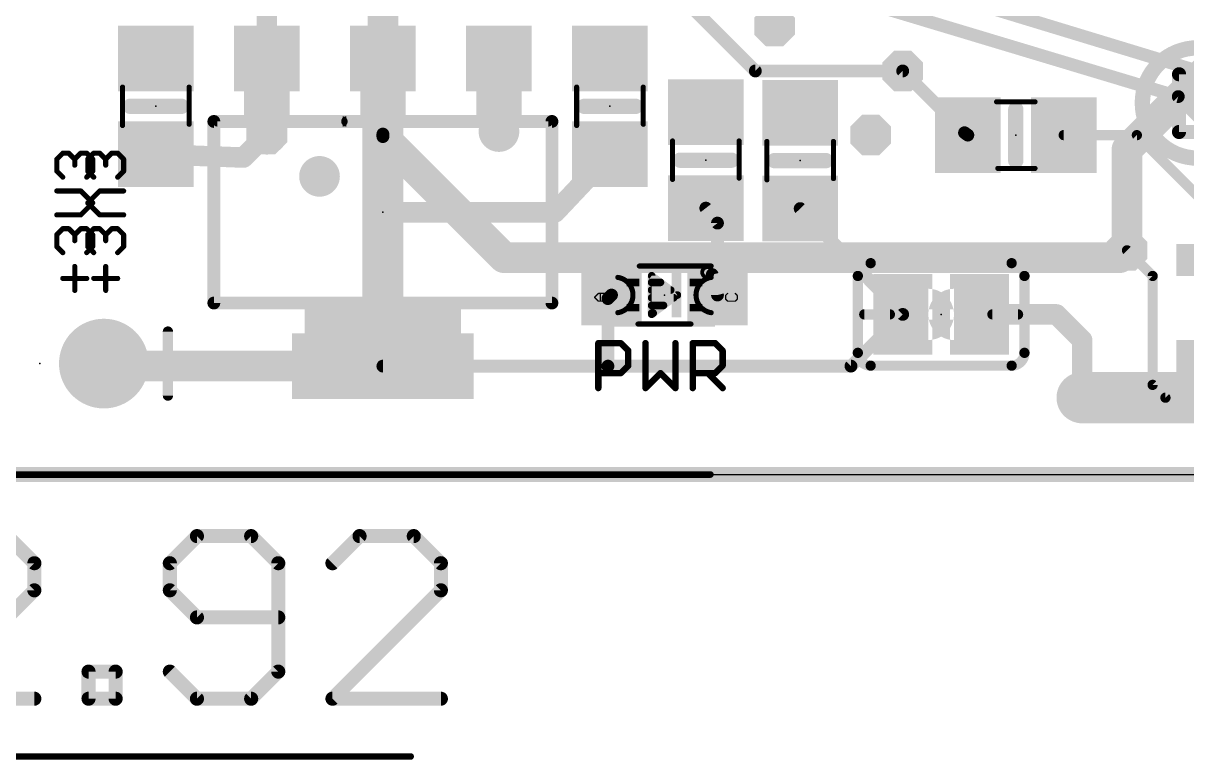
# Model space of a CAD drawing. Extents: x -30 to 79, y -8 to 63.
# Drawn here: x 11.27 to 34.33, y -5.65 to 8.95 of the extents above; entities that cross this region are included whole.
import ezdxf

# ---------------------------------------------------------------- set-up
doc = ezdxf.new("R2010")
doc.units = 0
for name, color, linetype in [('1', 12, 'CONTINUOUS'), ('16', 132, 'CONTINUOUS'), ('17', 110, 'CONTINUOUS'), ('18', 3, 'CONTINUOUS'), ('20', 53, 'CONTINUOUS'), ('21', 40, 'CONTINUOUS'), ('22', 6, 'CONTINUOUS'), ('23', 40, 'CONTINUOUS'), ('47', 253, 'CONTINUOUS'), ('51', 253, 'CONTINUOUS')]:
    doc.layers.add(name, color=color, linetype=linetype)

# ---------------------------------------------------------------- blocks, each defined once
blk = doc.blocks.new('RECT')
blk.add_solid([(-0.5, -0.5), (0.5, -0.5), (-0.5, 0.5), (0.5, 0.5)])
blk = doc.blocks.new('ROUNDP')
at = {"const_width": 0.5}
blk.add_lwpolyline([(0, -0.25, 1), (0, 0.25, 1), (0, -0.25)], format="xyb", dxfattribs=at)
blk = doc.blocks.new('OCTAGONV')
at = {"const_width": 0.5}
blk.add_lwpolyline([(-0.25, -0.1036), (-0.25, 0.1036), (-0.1036, 0.25), (0.1036, 0.25), (0.25, 0.1036), (0.25, -0.1036), (0.1036, -0.25), (-0.1036, -0.25), (-0.25, -0.1036), (-0.25, 0.1036)], dxfattribs=at)
blk = doc.blocks.new('ROUNDV')
at = {"const_width": 0.5}
blk.add_lwpolyline([(0, -0.25, 1), (0, 0.25, 1), (0, -0.25)], format="xyb", dxfattribs=at)

msp = doc.modelspace()

# ---------------------------------------------------------------- linework, layer by layer
at = {"layer": '1'}
for points, const_width in [([(34.544, 8.001), (23.7, 11.3)], 0.254), ([(34.163, 7.493), (23.5, 10.7)], 0.254), ([(16.1, 6.75), (16.1, 8.25)], 0.8128), ([(18.4, 6.75), (18.4, 8.25)], 0.8128), ([(29.927, 6.776), (28.702, 8.001)], 0.254), ([(36.184, 5.472), (34.163, 7.493)], 0.254), ([(18.4, 5.2), (18.4, 6.75)], 0.8128), ([(16.1, 6.75), (15.634, 6.284)], 0.4064), ([(29.993, 6.729), (29.927, 6.776)], 0.254), ([(31.893, 6.729), (33.3426, 6.729)], 0.2032), ([(33.3426, 6.729), (34.632, 5.4396)], 0.2032), ([(15.634, 6.284), (13.9, 6.35)], 0.4064), ([(22.9, 6.35), (21.816, 5.2)], 0.4064), ([(18.4, 2.15), (18.4, 5.2)], 0.8128), ([(21.816, 5.2), (18.4, 5.2)], 0.4064), ([(24.8, 5.282), (25.031, 4.985)], 0.254), ([(26.67, 5.273), (28.702, 3.175)], 0.254), ([(25.031, 4.985), (25.031, 3.559)], 0.254), ([(33.147, 4.445), (33.655, 3.937)], 0.2032), ([(25.031, 3.559), (24.927, 3.963)], 0.254), ([(33.655, 3.937), (33.655, 1.778)], 0.2032), ([(22.931, 3.559), (22.86, 3.488)], 0.254), ([(22.86, 3.488), (22.86, 2.15)], 0.254), ([(27.677, 2.15), (28.702, 3.175)], 0.254), ([(31.75, 3.175), (30.226, 3.175)], 0.4064), ([(31.75, 3.175), (32.258, 2.667)], 0.4064), ([(32.258, 2.667), (32.258, 1.524)], 0.4064), ([(12.87, 2.2), (12.87, 2.15)], 0.6096), ([(12.87, 2.15), (18.4, 2.15)], 0.6096), ([(18.4, 2.15), (22.86, 2.15)], 0.254), ([(22.86, 2.15), (27.677, 2.15)], 0.254), ([(33.655, 1.778), (33.909, 1.524)], 0.2032), ([(33.909, 1.524), (38.3725, 1.524)], 0.2032), ([(66.016, 0), (0, 0)], 0.3)]:
    msp.add_lwpolyline(points, dxfattribs=dict(at, const_width=const_width))
for points, const_width in [([(16.3032, 8.25, 1), (15.8968, 8.25)], 0.4064), ([(18.6032, 8.25, 1), (18.1968, 8.25)], 0.4064), ([(28.7469, 8.0459, 1), (28.6571, 7.9561)], 0.127), ([(34.2079, 7.5379, 1), (34.1181, 7.4481)], 0.127), ([(34.1447, 7.4322, 1), (34.1813, 7.5538)], 0.127), ([(18.6032, 6.75, 1), (18.1968, 6.75)], 0.4064), ([(15.8968, 6.75, 1), (16.3032, 6.75)], 0.4064), ([(16.1718, 6.6782, 1), (16.0282, 6.8218)], 0.2032), ([(18.1968, 6.75, 1), (18.6032, 6.75)], 0.4064), ([(29.9638, 6.8277, 1), (29.8902, 6.7243)], 0.127), ([(29.8821, 6.7311, 1), (29.9719, 6.8209)], 0.127), ([(29.9562, 6.6773, 1), (30.0298, 6.7807)], 0.127), ([(31.893, 6.7798, 1), (31.893, 6.6782)], 0.1016), ([(33.3785, 6.7649, 1), (33.3067, 6.6931)], 0.1016), ([(33.3426, 6.6782, 1), (33.3426, 6.7798)], 0.1016), ([(13.9039, 6.4515, 1), (13.8961, 6.2485)], 0.2032), ([(15.5622, 6.3558, 1), (15.7058, 6.2122)], 0.2032), ([(15.6301, 6.1825, 1), (15.6379, 6.3855)], 0.2032), ([(22.9739, 6.2803, 1), (22.8261, 6.4197)], 0.2032), ([(18.6032, 5.2, 1), (18.1968, 5.2)], 0.4064), ([(18.1968, 5.2, 1), (18.6032, 5.2)], 0.4064), ([(18.4, 5.3016, 1), (18.4, 5.0984)], 0.2032), ([(21.7421, 5.2697, 1), (21.8899, 5.1303)], 0.2032), ([(21.816, 5.0984, 1), (21.816, 5.3016)], 0.2032), ([(24.8501, 5.321, 1), (24.7499, 5.243)], 0.127), ([(26.7156, 5.3172, 1), (26.6244, 5.2288)], 0.127), ([(25.0945, 4.985, 1), (24.9675, 4.985)], 0.127), ([(24.9809, 4.946, 1), (25.0811, 5.024)], 0.127), ([(33.1829, 4.4809, 1), (33.1111, 4.4091)], 0.1016), ([(24.9885, 3.9788, 1), (24.8655, 3.9472)], 0.127), ([(33.7058, 3.937, 1), (33.6042, 3.937)], 0.1016), ([(33.6191, 3.9011, 1), (33.6909, 3.9729)], 0.1016), ([(22.9235, 3.488, 1), (22.7965, 3.488)], 0.127), ([(22.8151, 3.5329, 1), (22.9049, 3.4431)], 0.127), ([(22.9759, 3.5141, 1), (22.8861, 3.6039)], 0.127), ([(24.9675, 3.559, 1), (25.0945, 3.559)], 0.127), ([(24.9695, 3.5432, 1), (25.0925, 3.5748)], 0.127), ([(28.6564, 3.1308, 1), (28.7476, 3.2192)], 0.127), ([(28.7469, 3.1301, 1), (28.6571, 3.2199)], 0.127), ([(30.226, 3.2766, 1), (30.226, 3.0734)], 0.2032), ([(31.8218, 3.2468, 1), (31.6782, 3.1032)], 0.2032), ([(31.75, 3.0734, 1), (31.75, 3.2766)], 0.2032), ([(32.3596, 2.667, 1), (32.1564, 2.667)], 0.2032), ([(32.1862, 2.5952, 1), (32.3298, 2.7388)], 0.2032), ([(13.0224, 2.2, 1), (12.7176, 2.2)], 0.3048), ([(12.87, 2.3024, 1), (12.87, 1.9976)], 0.3048), ([(18.1968, 2.15, 1), (18.6032, 2.15)], 0.4064), ([(18.4, 1.9976, 1), (18.4, 2.3024)], 0.3048), ([(12.7176, 2.15, 1), (13.0224, 2.15)], 0.3048), ([(18.4, 2.2135, 1), (18.4, 2.0865)], 0.127), ([(22.86, 2.2135, 1), (22.86, 2.0865)], 0.127), ([(22.7965, 2.15, 1), (22.9235, 2.15)], 0.127), ([(22.86, 2.0865, 1), (22.86, 2.2135)], 0.127), ([(27.6321, 2.1949, 1), (27.7219, 2.1051)], 0.127), ([(27.677, 2.0865, 1), (27.677, 2.2135)], 0.127), ([(33.6909, 1.8139, 1), (33.6191, 1.7421)], 0.1016), ([(32.1564, 1.524, 1), (32.3596, 1.524)], 0.2032), ([(33.6042, 1.778, 1), (33.7058, 1.778)], 0.1016), ([(33.909, 1.5748, 1), (33.909, 1.4732)], 0.1016), ([(33.8731, 1.4881, 1), (33.9449, 1.5599)], 0.1016)]:
    msp.add_lwpolyline(points, format="xyb", dxfattribs=dict(at, const_width=const_width))
at = {"layer": '16'}
for points, const_width in [([(16.1, 16.25), (16.1, 6.75)], 0.4064), ([(18.4, 13.1), (18.4, 6.75)], 0.6096), ([(23.8, 9.982), (25.781, 8.001)], 0.254), ([(33.147, 6.447), (36.2, 9.5)], 0.6096), ([(25.781, 8.001), (28.702, 8.001)], 0.254), ([(20.8, 4.3), (18.4, 6.7)], 0.6096), ([(18.4, 6.7), (18.4, 6.75)], 0.254), ([(33.147, 6.447), (33.147, 4.445)], 0.6096), ([(33.002, 4.3), (33.147, 4.445)], 0.6096), ([(33.002, 4.3), (20.8, 4.3)], 0.6096), ([(32.258, 1.524), (45.974, 1.524)], 1.016), ([(65.889, 0), (0, 0)], 0.25)]:
    msp.add_lwpolyline(points, dxfattribs=dict(at, const_width=const_width))
for points, const_width in [([(25.781, 8.0645, 1), (25.781, 7.9375)], 0.127), ([(25.7361, 7.9561, 1), (25.8259, 8.0459)], 0.127), ([(28.702, 7.9375, 1), (28.702, 8.0645)], 0.127), ([(18.5078, 6.8078, 1), (18.2922, 6.5922)], 0.3048), ([(15.9984, 6.75, 1), (16.2016, 6.75)], 0.2032), ([(18.2476, 6.75, 1), (18.5524, 6.75)], 0.3048), ([(18.4635, 6.75, 1), (18.3365, 6.75)], 0.127), ([(18.3365, 6.7, 1), (18.4635, 6.7)], 0.127), ([(33.0392, 6.5548, 1), (33.2548, 6.3392)], 0.3048), ([(33.2994, 6.447, 1), (32.9946, 6.447)], 0.3048), ([(33.2548, 4.3372, 1), (33.0392, 4.5528)], 0.3048), ([(20.8, 4.4524, 1), (20.8, 4.1476)], 0.3048), ([(20.6922, 4.1922, 1), (20.9078, 4.4078)], 0.3048), ([(32.8942, 4.4078, 1), (33.1098, 4.1922)], 0.3048), ([(32.9946, 4.445, 1), (33.2994, 4.445)], 0.3048), ([(33.002, 4.1476, 1), (33.002, 4.4524)], 0.3048), ([(32.258, 1.778, 1), (32.258, 1.27)], 0.508)]:
    msp.add_lwpolyline(points, format="xyb", dxfattribs=dict(at, const_width=const_width))
at = {"layer": '20'}
msp.add_line((5.08, 0), (60.96, 0), dxfattribs=at)
at = {"layer": '21'}
for points, const_width in [([(34.544, 6.2736, 1), (34.544, 8.4584, 1), (34.544, 6.2736)], 0.3048), ([(34.1782, 8.005, 1), (34.1782, 7.8653)], 0.1397), ([(34.2481, 7.9352, 1), (34.1084, 7.9352)], 0.1397), ([(13.392, 7.3762, 1), (13.392, 7.2238)], 0.1524), ([(14.408, 7.2238, 1), (14.408, 7.3762)], 0.1524), ([(22.392, 7.3762, 1), (22.392, 7.2238)], 0.1524), ([(23.408, 7.2238, 1), (23.408, 7.3762)], 0.1524), ([(31.0192, 7.237, 1), (30.8668, 7.237)], 0.1524), ([(15.1008, 7, 1), (14.9992, 7)], 0.1016), ([(15.122, 7.0508, 1), (15.122, 6.9492)], 0.1016), ([(17.6, 6.9492, 1), (17.6, 7.0508)], 0.1016), ([(17.676, 7.0508, 1), (17.676, 6.9492)], 0.1016), ([(21.678, 6.9492, 1), (21.678, 7.0508)], 0.1016), ([(21.8008, 7, 1), (21.6992, 7)], 0.1016), ([(34.1782, 6.861, 1), (34.1782, 6.7214)], 0.1397), ([(34.1084, 6.7912, 1), (34.2481, 6.7912)], 0.1397), ([(11.9628, 6.2519, 1), (11.912, 6.2519)], 0.0508), ([(11.9194, 6.2699, 1), (11.9554, 6.234)], 0.0508), ([(12.056, 6.396, 1), (12.056, 6.3452)], 0.0508), ([(12.074, 6.3526, 1), (12.0381, 6.3885)], 0.0508), ([(12.1926, 6.3885, 1), (12.1567, 6.3526)], 0.0508), ([(12.1747, 6.3452, 1), (12.1747, 6.396)], 0.0508), ([(12.3187, 6.2519, 1), (12.2679, 6.2519)], 0.0508), ([(12.2753, 6.2699, 1), (12.3113, 6.234)], 0.0508), ([(12.2753, 6.234, 1), (12.3113, 6.2699)], 0.0508), ([(12.4119, 6.396, 1), (12.4119, 6.3452)], 0.0508), ([(12.4299, 6.3526, 1), (12.394, 6.3885)], 0.0508), ([(12.5485, 6.3885, 1), (12.5126, 6.3526)], 0.0508), ([(12.5306, 6.3452, 1), (12.5306, 6.396)], 0.0508), ([(12.6746, 6.2519, 1), (12.6238, 6.2519)], 0.0508), ([(12.6312, 6.234, 1), (12.6672, 6.2699)], 0.0508), ([(24.292, 6.3082, 1), (24.292, 6.1558)], 0.1524), ([(25.308, 6.1558, 1), (25.308, 6.3082)], 0.1524), ([(26.162, 6.2992, 1), (26.162, 6.1468)], 0.1524), ([(27.178, 6.1468, 1), (27.178, 6.2992)], 0.1524), ([(30.8668, 6.221, 1), (31.0192, 6.221)], 0.1524), ([(11.9554, 6.0326, 1), (11.9194, 5.9967)], 0.0508), ([(11.912, 6.0147, 1), (11.9628, 6.0147)], 0.0508), ([(12.2679, 6.1333, 1), (12.3187, 6.1333)], 0.0508), ([(12.6238, 6.0147, 1), (12.6746, 6.0147)], 0.0508), ([(12.6672, 5.9967, 1), (12.6312, 6.0326)], 0.0508), ([(12.0381, 5.8781, 1), (12.074, 5.914)], 0.0508), ([(12.5126, 5.914, 1), (12.5485, 5.8781)], 0.0508), ([(11.9374, 5.6476, 1), (11.9374, 5.5968)], 0.0508), ([(12.4299, 5.6401, 1), (12.394, 5.6042)], 0.0508), ([(12.4119, 5.5968, 1), (12.4119, 5.6476)], 0.0508), ([(12.6672, 5.3669, 1), (12.6312, 5.4029)], 0.0508), ([(12.6312, 5.3669, 1), (12.6672, 5.4029)], 0.0508), ([(11.9374, 5.173, 1), (11.9374, 5.1222)], 0.0508), ([(12.394, 5.1656, 1), (12.4299, 5.1297)], 0.0508), ([(12.4119, 5.1222, 1), (12.4119, 5.173)], 0.0508), ([(12.056, 4.8992, 1), (12.056, 4.8484)], 0.0508), ([(12.074, 4.8558, 1), (12.0381, 4.8917)], 0.0508), ([(12.1926, 4.8917, 1), (12.1567, 4.8558)], 0.0508), ([(12.1747, 4.8484, 1), (12.1747, 4.8992)], 0.0508), ([(12.4119, 4.8992, 1), (12.4119, 4.8484)], 0.0508), ([(12.4299, 4.8558, 1), (12.394, 4.8917)], 0.0508), ([(12.5485, 4.8917, 1), (12.5126, 4.8558)], 0.0508), ([(12.5306, 4.8484, 1), (12.5306, 4.8992)], 0.0508), ([(11.9628, 4.7551, 1), (11.912, 4.7551)], 0.0508), ([(11.9194, 4.7731, 1), (11.9554, 4.7372)], 0.0508), ([(12.3187, 4.7551, 1), (12.2679, 4.7551)], 0.0508), ([(12.2753, 4.7731, 1), (12.3113, 4.7372)], 0.0508), ([(12.2679, 4.6365, 1), (12.3187, 4.6365)], 0.0508), ([(12.2753, 4.7372, 1), (12.3113, 4.7731)], 0.0508), ([(12.6746, 4.7551, 1), (12.6238, 4.7551)], 0.0508), ([(12.6312, 4.7372, 1), (12.6672, 4.7731)], 0.0508), ([(11.9554, 4.5358, 1), (11.9194, 4.4999)], 0.0508), ([(11.912, 4.5179, 1), (11.9628, 4.5179)], 0.0508), ([(12.0381, 4.3813, 1), (12.074, 4.4172)], 0.0508), ([(12.5126, 4.4172, 1), (12.5485, 4.3813)], 0.0508), ([(12.6238, 4.5179, 1), (12.6746, 4.5179)], 0.0508), ([(12.6672, 4.4999, 1), (12.6312, 4.5358)], 0.0508), ([(12.3187, 4.1253, 1), (12.2679, 4.1253)], 0.0508), ([(28.067, 4.191, 0.4142), (27.813, 3.937)], 0.2032), ([(28.067, 4.2418, 1), (28.067, 4.1402)], 0.1016), ([(28.067, 4.1402, 1), (28.067, 4.2418)], 0.1016), ([(31.115, 3.937, 0.4142), (30.861, 4.191)], 0.2032), ([(30.861, 4.2418, 1), (30.861, 4.1402)], 0.1016), ([(30.861, 4.1402, 1), (30.861, 4.2418)], 0.1016), ([(12.056, 3.9135, 1), (12.056, 3.8627)], 0.0508), ([(12.5306, 3.8627, 1), (12.5306, 3.9135)], 0.0508), ([(23.7499, 3.9705, 1), (23.7041, 3.9095)], 0.0762), ([(23.7651, 3.94, 1), (23.6889, 3.94)], 0.0762), ([(27.8638, 3.937, 1), (27.7622, 3.937)], 0.1016), ([(27.7622, 3.937, 1), (27.8638, 3.937)], 0.1016), ([(31.1658, 3.937, 1), (31.0642, 3.937)], 0.1016), ([(31.0642, 3.937, 1), (31.1658, 3.937)], 0.1016), ([(23.727, 3.8481, 1), (23.727, 3.7719)], 0.0762), ([(23.727, 3.6957, 1), (23.727, 3.6195)], 0.0762), ([(23.9003, 3.7719, 1), (23.9003, 3.8481)], 0.0762), ([(24.1035, 3.6195, 1), (24.1035, 3.6957)], 0.0762), ([(12.2679, 3.6508, 1), (12.3187, 3.6508)], 0.0508), ([(15.05, 3.4508, 1), (15.05, 3.3492)], 0.1016), ([(21.75, 3.3492, 1), (21.75, 3.4508)], 0.1016), ([(23.727, 3.5433, 1), (23.727, 3.4671)], 0.0762), ([(24.1633, 3.4671, 1), (24.1633, 3.5433)], 0.0762), ([(24.2579, 3.5285, 1), (24.2121, 3.5895)], 0.0762), ([(24.2121, 3.5285, 1), (24.2579, 3.5895)], 0.0762), ([(14.9992, 3.4, 1), (15.1008, 3.4)], 0.1016), ([(21.6992, 3.4, 1), (21.8008, 3.4)], 0.1016), ([(23.727, 3.3909, 1), (23.727, 3.3147)], 0.0762), ([(23.727, 3.2385, 1), (23.727, 3.1623)], 0.0762), ([(23.7041, 3.2085, 1), (23.7499, 3.1475)], 0.0762), ([(23.7569, 3.1623, 1), (23.7569, 3.2385)], 0.0762), ([(23.9601, 3.3147, 1), (23.9601, 3.3909)], 0.0762), ([(23.6889, 3.178, 1), (23.7651, 3.178)], 0.0762), ([(22.7012, 2.6043, 1), (22.6378, 2.6043)], 0.0635), ([(22.6695, 2.636, 1), (22.6695, 2.5725)], 0.0635), ([(23.1368, 2.6267, 1), (23.0919, 2.5818)], 0.0635), ([(23.1144, 2.5725, 1), (23.1144, 2.636)], 0.0635), ([(23.6368, 2.6043, 1), (23.5733, 2.6043)], 0.0635), ([(24.2299, 2.6043, 1), (24.1664, 2.6043)], 0.0635), ([(24.5405, 2.636, 1), (24.5405, 2.5725)], 0.0635), ([(24.5723, 2.6043, 1), (24.5088, 2.6043)], 0.0635), ([(25.0079, 2.6267, 1), (24.963, 2.5818)], 0.0635), ([(24.9854, 2.5725, 1), (24.9854, 2.636)], 0.0635), ([(23.2944, 2.456, 1), (23.2309, 2.456)], 0.0635), ([(23.2402, 2.4335, 1), (23.2851, 2.4784)], 0.0635), ([(25.1655, 2.456, 1), (25.102, 2.456)], 0.0635), ([(25.1113, 2.4335, 1), (25.1562, 2.4784)], 0.0635), ([(27.813, 2.413, 0.4142), (28.067, 2.159)], 0.2032), ([(27.8638, 2.413, 1), (27.7622, 2.413)], 0.1016), ([(27.7622, 2.413, 1), (27.8638, 2.413)], 0.1016), ([(30.861, 2.159, 0.4142), (31.115, 2.413)], 0.2032), ([(31.1658, 2.413, 1), (31.0642, 2.413)], 0.1016), ([(31.0642, 2.413, 1), (31.1658, 2.413)], 0.1016), ([(23.2309, 2.1594, 1), (23.2944, 2.1594)], 0.0635), ([(23.2851, 2.1369, 1), (23.2402, 2.1818)], 0.0635), ([(25.102, 2.1594, 1), (25.1655, 2.1594)], 0.0635), ([(25.1562, 2.1369, 1), (25.1113, 2.1818)], 0.0635), ([(28.067, 2.2098, 1), (28.067, 2.1082)], 0.1016), ([(28.067, 2.1082, 1), (28.067, 2.2098)], 0.1016), ([(30.861, 2.2098, 1), (30.861, 2.1082)], 0.1016), ([(30.861, 2.1082, 1), (30.861, 2.2098)], 0.1016), ([(22.6695, 2.0428, 1), (22.6695, 1.9793)], 0.0635), ([(23.0919, 2.0335, 1), (23.1368, 1.9886)], 0.0635), ([(23.1144, 1.9793, 1), (23.1144, 2.0428)], 0.0635), ([(23.9241, 2.0335, 1), (23.8792, 1.9886)], 0.0635), ([(23.9241, 1.9886, 1), (23.8792, 2.0335)], 0.0635), ([(24.5405, 2.0428, 1), (24.5405, 1.9793)], 0.0635), ([(24.8596, 2.0335, 1), (24.8147, 1.9886)], 0.0635), ([(24.963, 2.0335, 1), (25.0079, 1.9886)], 0.0635), ([(24.9854, 1.9793, 1), (24.9854, 2.0428)], 0.0635), ([(22.6378, 1.7145, 1), (22.7012, 1.7145)], 0.0635), ([(23.5826, 1.737, 1), (23.6275, 1.692)], 0.0635), ([(23.5733, 1.7145, 1), (23.6368, 1.7145)], 0.0635), ([(24.1664, 1.7145, 1), (24.2299, 1.7145)], 0.0635), ([(24.1757, 1.692, 1), (24.2206, 1.737)], 0.0635), ([(24.5088, 1.7145, 1), (24.5723, 1.7145)], 0.0635), ([(25.1113, 1.692, 1), (25.1562, 1.737)], 0.0635)]:
    msp.add_lwpolyline(points, format="xyb", dxfattribs=dict(at, const_width=const_width))
for points, const_width in [([(34.1782, 7.9352), (34.1782, 6.7912)], 0.2794), ([(34.7502, 7.9352), (34.1782, 7.9352)], 0.2794), ([(13.392, 7.3), (14.408, 7.3)], 0.3048), ([(22.392, 7.3), (23.408, 7.3)], 0.3048), ([(30.943, 7.237), (30.943, 6.221)], 0.3048), ([(15.05, 7), (15.05, 3.4)], 0.2032), ([(17.6, 7), (15.122, 7)], 0.2032), ([(21.678, 7), (17.676, 7)], 0.2032), ([(21.75, 7), (21.75, 3.4)], 0.2032), ([(34.1782, 6.7912), (34.7502, 6.7912)], 0.2794), ([(11.9374, 6.2519), (12.056, 6.3706)], 0.1016), ([(11.9374, 6.0147), (11.9374, 6.2519)], 0.1016), ([(12.056, 6.3706), (12.1747, 6.3706)], 0.1016), ([(12.1747, 6.3706), (12.2933, 6.2519)], 0.1016), ([(12.2933, 6.2519), (12.4119, 6.3706)], 0.1016), ([(12.2933, 6.2519), (12.2933, 6.1333)], 0.1016), ([(12.4119, 6.3706), (12.5306, 6.3706)], 0.1016), ([(12.5306, 6.3706), (12.6492, 6.2519)], 0.1016), ([(12.6492, 6.2519), (12.6492, 6.0147)], 0.1016), ([(24.292, 6.232), (25.308, 6.232)], 0.3048), ([(26.162, 6.223), (27.178, 6.223)], 0.3048), ([(12.056, 5.896), (11.9374, 6.0147)], 0.1016), ([(12.6492, 6.0147), (12.5306, 5.896)], 0.1016), ([(12.4119, 5.6222), (11.9374, 5.6222)], 0.1016), ([(12.6492, 5.3849), (12.4119, 5.6222)], 0.1016), ([(12.4119, 5.1476), (12.6492, 5.3849)], 0.1016), ([(11.9374, 5.1476), (12.4119, 5.1476)], 0.1016), ([(11.9374, 4.7551), (12.056, 4.8738)], 0.1016), ([(12.056, 4.8738), (12.1747, 4.8738)], 0.1016), ([(12.1747, 4.8738), (12.2933, 4.7551)], 0.1016), ([(12.2933, 4.7551), (12.4119, 4.8738)], 0.1016), ([(12.4119, 4.8738), (12.5306, 4.8738)], 0.1016), ([(12.5306, 4.8738), (12.6492, 4.7551)], 0.1016), ([(11.9374, 4.5179), (11.9374, 4.7551)], 0.1016), ([(12.2933, 4.7551), (12.2933, 4.6365)], 0.1016), ([(12.6492, 4.7551), (12.6492, 4.5179)], 0.1016), ([(12.056, 4.3992), (11.9374, 4.5179)], 0.1016), ([(12.6492, 4.5179), (12.5306, 4.3992)], 0.1016), ([(12.2933, 3.6508), (12.2933, 4.1253)], 0.1016), ([(28.067, 4.191), (30.861, 4.191)], 0.2032), ([(12.056, 3.8881), (12.5306, 3.8881)], 0.1016), ([(24.235, 3.559), (23.727, 3.94)], 0.1524), ([(23.727, 3.94), (23.727, 3.178)], 0.1524), ([(27.813, 2.413), (27.813, 3.937)], 0.2032), ([(31.115, 2.413), (31.115, 3.937)], 0.2032), ([(23.727, 3.81), (23.9003, 3.81)], 0.1524), ([(23.727, 3.6576), (24.1035, 3.6576)], 0.1524), ([(21.75, 3.4), (15.05, 3.4)], 0.2032), ([(23.727, 3.178), (24.235, 3.559)], 0.1524), ([(23.727, 3.5052), (24.1633, 3.5052)], 0.1524), ([(23.727, 3.3528), (23.9601, 3.3528)], 0.1524), ([(23.727, 3.2004), (23.7569, 3.2004)], 0.1524), ([(22.6695, 1.7145), (22.6695, 2.6043)], 0.127), ([(22.6695, 2.6043), (23.1144, 2.6043)], 0.127), ([(23.1144, 2.6043), (23.2627, 2.456)], 0.127), ([(23.605, 2.6043), (23.605, 1.7145)], 0.127), ([(24.1982, 1.7145), (24.1982, 2.6043)], 0.127), ([(24.5405, 1.7145), (24.5405, 2.6043)], 0.127), ([(24.5405, 2.6043), (24.9854, 2.6043)], 0.127), ([(24.9854, 2.6043), (25.1337, 2.456)], 0.127), ([(23.2627, 2.456), (23.2627, 2.1594)], 0.127), ([(25.1337, 2.456), (25.1337, 2.1594)], 0.127), ([(23.2627, 2.1594), (23.1144, 2.0111)], 0.127), ([(25.1337, 2.1594), (24.9854, 2.0111)], 0.127), ([(30.861, 2.159), (28.067, 2.159)], 0.2032), ([(23.1144, 2.0111), (22.6695, 2.0111)], 0.127), ([(23.605, 1.7145), (23.9016, 2.0111)], 0.127), ([(23.9016, 2.0111), (24.1982, 1.7145)], 0.127), ([(24.9854, 2.0111), (24.5405, 2.0111)], 0.127), ([(24.8371, 2.0111), (25.1337, 1.7145)], 0.127)]:
    msp.add_lwpolyline(points, dxfattribs=dict(at, const_width=const_width))
at = {"layer": '22', "const_width": 0.1016}
for points in [[(12.6694, 6.3706), (12.5508, 6.2519)], [(12.5508, 6.2519), (12.5508, 6.0147)], [(12.7881, 6.3706), (12.6694, 6.3706)], [(12.9067, 6.2519), (12.7881, 6.3706)], [(13.0253, 6.3706), (12.9067, 6.2519)], [(12.9067, 6.2519), (12.9067, 6.1333)], [(13.144, 6.3706), (13.0253, 6.3706)], [(13.2626, 6.2519), (13.144, 6.3706)], [(13.2626, 6.0147), (13.2626, 6.2519)], [(12.5508, 6.0147), (12.6694, 5.896)], [(13.144, 5.896), (13.2626, 6.0147)], [(12.5508, 5.3849), (12.7881, 5.6222)], [(12.7881, 5.6222), (13.2626, 5.6222)], [(12.7881, 5.1476), (12.5508, 5.3849)], [(13.2626, 5.1476), (12.7881, 5.1476)], [(12.6694, 4.8738), (12.5508, 4.7551)], [(12.7881, 4.8738), (12.6694, 4.8738)], [(12.9067, 4.7551), (12.7881, 4.8738)], [(13.0253, 4.8738), (12.9067, 4.7551)], [(13.144, 4.8738), (13.0253, 4.8738)], [(13.2626, 4.7551), (13.144, 4.8738)], [(12.5508, 4.7551), (12.5508, 4.5179)], [(12.9067, 4.7551), (12.9067, 4.6365)], [(13.2626, 4.5179), (13.2626, 4.7551)], [(12.5508, 4.5179), (12.6694, 4.3992)], [(13.144, 4.3992), (13.2626, 4.5179)], [(12.9067, 3.6508), (12.9067, 4.1253)], [(13.144, 3.8881), (12.6694, 3.8881)]]:
    msp.add_lwpolyline(points, dxfattribs=at)
at = {"layer": '22', "const_width": 0.0508}
for points in [[(12.5762, 6.2519, 1), (12.5254, 6.2519)], [(12.5328, 6.2699, 1), (12.5688, 6.234)], [(12.6694, 6.396, 1), (12.6694, 6.3452)], [(12.6874, 6.3526, 1), (12.6515, 6.3885)], [(12.806, 6.3885, 1), (12.7701, 6.3526)], [(12.7881, 6.3452, 1), (12.7881, 6.396)], [(12.9321, 6.2519, 1), (12.8813, 6.2519)], [(12.8887, 6.2699, 1), (12.9247, 6.234)], [(12.8887, 6.234, 1), (12.9247, 6.2699)], [(13.0253, 6.396, 1), (13.0253, 6.3452)], [(13.0433, 6.3526, 1), (13.0074, 6.3885)], [(13.1619, 6.3885, 1), (13.126, 6.3526)], [(13.144, 6.3452, 1), (13.144, 6.396)], [(13.288, 6.2519, 1), (13.2372, 6.2519)], [(13.2446, 6.234, 1), (13.2806, 6.2699)], [(12.5688, 6.0326, 1), (12.5328, 5.9967)], [(12.5254, 6.0147, 1), (12.5762, 6.0147)], [(12.8813, 6.1333, 1), (12.9321, 6.1333)], [(13.2372, 6.0147, 1), (13.288, 6.0147)], [(13.2806, 5.9967, 1), (13.2446, 6.0326)], [(12.6515, 5.8781, 1), (12.6874, 5.914)], [(13.126, 5.914, 1), (13.1619, 5.8781)], [(12.7881, 5.6476, 1), (12.7881, 5.5968)], [(12.806, 5.6042, 1), (12.7701, 5.6401)], [(13.2626, 5.5968, 1), (13.2626, 5.6476)], [(12.5688, 5.4029, 1), (12.5328, 5.3669)], [(12.5328, 5.4029, 1), (12.5688, 5.3669)], [(12.7881, 5.173, 1), (12.7881, 5.1222)], [(12.7701, 5.1297, 1), (12.806, 5.1656)], [(13.2626, 5.1222, 1), (13.2626, 5.173)], [(12.6694, 4.8992, 1), (12.6694, 4.8484)], [(12.6874, 4.8558, 1), (12.6515, 4.8917)], [(12.806, 4.8917, 1), (12.7701, 4.8558)], [(12.7881, 4.8484, 1), (12.7881, 4.8992)], [(13.0253, 4.8992, 1), (13.0253, 4.8484)], [(13.0433, 4.8558, 1), (13.0074, 4.8917)], [(13.1619, 4.8917, 1), (13.126, 4.8558)], [(13.144, 4.8484, 1), (13.144, 4.8992)], [(12.5762, 4.7551, 1), (12.5254, 4.7551)], [(12.5328, 4.7731, 1), (12.5688, 4.7372)], [(12.9321, 4.7551, 1), (12.8813, 4.7551)], [(12.8887, 4.7731, 1), (12.9247, 4.7372)], [(12.8813, 4.6365, 1), (12.9321, 4.6365)], [(12.8887, 4.7372, 1), (12.9247, 4.7731)], [(13.288, 4.7551, 1), (13.2372, 4.7551)], [(13.2446, 4.7372, 1), (13.2806, 4.7731)], [(12.5688, 4.5358, 1), (12.5328, 4.4999)], [(12.5254, 4.5179, 1), (12.5762, 4.5179)], [(12.6515, 4.3813, 1), (12.6874, 4.4172)], [(13.126, 4.4172, 1), (13.1619, 4.3813)], [(13.2372, 4.5179, 1), (13.288, 4.5179)], [(13.2806, 4.4999, 1), (13.2446, 4.5358)], [(12.9321, 4.1253, 1), (12.8813, 4.1253)], [(12.6694, 3.9135, 1), (12.6694, 3.8627)], [(13.144, 3.8627, 1), (13.144, 3.9135)], [(12.8813, 3.6508, 1), (12.9321, 3.6508)]]:
    msp.add_lwpolyline(points, format="xyb", dxfattribs=at)
at = {"layer": '23'}
for p in [(13.9, 7.3), (22.9, 7.3), (30.943, 6.729), (24.8, 6.232), (26.67, 6.223), (18.4, 5.2), (23.981, 3.559), (29.464, 3.175), (11.6, 2.2)]:
    msp.add_point(p, dxfattribs=at)
at = {"layer": '47'}
for points, const_width in [([(24.892, 0), (-27.858, 0)], 0.13), ([(11.4926, -1.7572), (10.9554, -1.2199)], 0.2794), ([(14.7151, -1.2199), (14.1778, -1.7572)], 0.2794), ([(15.7895, -1.2199), (14.7151, -1.2199)], 0.2794), ([(16.3267, -1.7572), (15.7895, -1.2199)], 0.2794), ([(17.9378, -1.2199), (17.4006, -1.7572)], 0.2794), ([(19.0123, -1.2199), (17.9378, -1.2199)], 0.2794), ([(19.5495, -1.7572), (19.0123, -1.2199)], 0.2794), ([(11.4926, -2.2944), (11.4926, -1.7572)], 0.2794), ([(14.1778, -1.7572), (14.1778, -2.2944)], 0.2794), ([(16.3267, -3.9061), (16.3267, -1.7572)], 0.2794), ([(19.5495, -2.2944), (19.5495, -1.7572)], 0.2794), ([(9.3437, -4.4433), (11.4926, -2.2944)], 0.2794), ([(14.1778, -2.2944), (14.7151, -2.8316)], 0.2794), ([(17.4006, -4.4433), (19.5495, -2.2944)], 0.2794), ([(14.7151, -2.8316), (16.3267, -2.8316)], 0.2794), ([(12.5665, -4.4433), (12.5665, -3.9061)], 0.2794), ([(12.5665, -3.9061), (13.1037, -3.9061)], 0.2794), ([(13.1037, -3.9061), (13.1037, -4.4433)], 0.2794), ([(14.1778, -3.9061), (14.7151, -4.4433)], 0.2794), ([(15.7895, -4.4433), (16.3267, -3.9061)], 0.2794), ([(11.4926, -4.4433), (9.3437, -4.4433)], 0.2794), ([(13.1037, -4.4433), (12.5665, -4.4433)], 0.2794), ([(14.7151, -4.4433), (15.7895, -4.4433)], 0.2794), ([(19.5495, -4.4433), (17.4006, -4.4433)], 0.2794), ([(6.669, -5.588), (18.9511, -5.588)], 0.13)]:
    msp.add_lwpolyline(points, dxfattribs=dict(at, const_width=const_width))
for points, const_width in [([(24.892, -0.0325, 1), (24.892, 0.0325)], 0.065), ([(14.7151, -1.1501, 1), (14.7151, -1.2898)], 0.1397), ([(14.7644, -1.2693, 1), (14.6657, -1.1706)], 0.1397), ([(15.8389, -1.1706, 1), (15.7401, -1.2693)], 0.1397), ([(15.7895, -1.2898, 1), (15.7895, -1.1501)], 0.1397), ([(17.9378, -1.1501, 1), (17.9378, -1.2898)], 0.1397), ([(17.9872, -1.2693, 1), (17.8884, -1.1706)], 0.1397), ([(19.0616, -1.1706, 1), (18.9629, -1.2693)], 0.1397), ([(19.0123, -1.2898, 1), (19.0123, -1.1501)], 0.1397), ([(11.5625, -1.7572, 1), (11.4228, -1.7572)], 0.1397), ([(11.4432, -1.8066, 1), (11.542, -1.7078)], 0.1397), ([(14.2477, -1.7572, 1), (14.108, -1.7572)], 0.1397), ([(14.1284, -1.7078, 1), (14.2272, -1.8066)], 0.1397), ([(16.3966, -1.7572, 1), (16.2569, -1.7572)], 0.1397), ([(16.2773, -1.8066, 1), (16.3761, -1.7078)], 0.1397), ([(17.3512, -1.7078, 1), (17.45, -1.8066)], 0.1397), ([(19.6193, -1.7572, 1), (19.4796, -1.7572)], 0.1397), ([(19.5001, -1.8066, 1), (19.5989, -1.7078)], 0.1397), ([(11.4228, -2.2944, 1), (11.5625, -2.2944)], 0.1397), ([(11.542, -2.3438, 1), (11.4432, -2.245)], 0.1397), ([(14.2272, -2.245, 1), (14.1284, -2.3438)], 0.1397), ([(14.108, -2.2944, 1), (14.2477, -2.2944)], 0.1397), ([(19.4796, -2.2944, 1), (19.6193, -2.2944)], 0.1397), ([(19.5989, -2.3438, 1), (19.5001, -2.245)], 0.1397), ([(14.7151, -2.7618, 1), (14.7151, -2.9015)], 0.1397), ([(14.6657, -2.881, 1), (14.7644, -2.7822)], 0.1397), ([(16.3267, -2.9015, 1), (16.3267, -2.7618)], 0.1397), ([(12.5665, -3.8362, 1), (12.5665, -3.9759)], 0.1397), ([(12.6363, -3.9061, 1), (12.4966, -3.9061)], 0.1397), ([(13.1735, -3.9061, 1), (13.0338, -3.9061)], 0.1397), ([(13.1037, -3.9759, 1), (13.1037, -3.8362)], 0.1397), ([(14.2272, -3.8567, 1), (14.1284, -3.9555)], 0.1397), ([(16.2569, -3.9061, 1), (16.3966, -3.9061)], 0.1397), ([(16.3761, -3.9555, 1), (16.2773, -3.8567)], 0.1397), ([(11.4926, -4.5131, 1), (11.4926, -4.3735)], 0.1397), ([(12.5665, -4.3735, 1), (12.5665, -4.5131)], 0.1397), ([(12.4966, -4.4433, 1), (12.6363, -4.4433)], 0.1397), ([(13.0338, -4.4433, 1), (13.1735, -4.4433)], 0.1397), ([(13.1037, -4.5131, 1), (13.1037, -4.3735)], 0.1397), ([(14.7151, -4.3735, 1), (14.7151, -4.5131)], 0.1397), ([(14.6657, -4.4927, 1), (14.7644, -4.3939)], 0.1397), ([(15.7401, -4.3939, 1), (15.8389, -4.4927)], 0.1397), ([(15.7895, -4.5131, 1), (15.7895, -4.3735)], 0.1397), ([(17.3512, -4.3939, 1), (17.45, -4.4927)], 0.1397), ([(17.4006, -4.3735, 1), (17.4006, -4.5131)], 0.1397), ([(19.5495, -4.5131, 1), (19.5495, -4.3735)], 0.1397), ([(18.9511, -5.6205, 1), (18.9511, -5.5555)], 0.065)]:
    msp.add_lwpolyline(points, format="xyb", dxfattribs=dict(at, const_width=const_width))
at = {"layer": '51'}
for points, const_width in [([(13.24, 6.919), (13.24, 7.681)], 0.1016), ([(14.56, 6.944), (14.56, 7.681)], 0.1016), ([(22.24, 6.919), (22.24, 7.681)], 0.1016), ([(23.56, 6.944), (23.56, 7.681)], 0.1016), ([(30.562, 7.389), (31.324, 7.389)], 0.1016), ([(21.75, 7), (15.05, 7)], 0.254), ([(15.05, 7), (15.05, 3.4)], 0.254), ([(21.75, 3.4), (21.75, 7)], 0.254), ([(24.14, 5.851), (24.14, 6.613)], 0.1016), ([(25.46, 5.876), (25.46, 6.613)], 0.1016), ([(26.01, 5.842), (26.01, 6.604)], 0.1016), ([(27.33, 5.867), (27.33, 6.604)], 0.1016), ([(30.587, 6.069), (31.324, 6.069)], 0.1016), ([(23.481, 4.134), (24.906, 4.134)], 0.1016), ([(15.05, 3.4), (21.75, 3.4)], 0.254), ([(22.5935, 3.5141), (22.6698, 3.5904)], 0.0254), ([(22.6698, 3.4378), (22.5935, 3.5141)], 0.0254), ([(22.6698, 3.5904), (22.8223, 3.5904)], 0.0254), ([(22.7079, 3.4378), (22.7079, 3.5904)], 0.0254), ([(25.2316, 3.5904), (25.1935, 3.5522)], 0.0254), ([(25.1935, 3.5522), (25.1935, 3.476)], 0.0254), ([(25.1935, 3.476), (25.2316, 3.4378)], 0.0254), ([(25.4223, 3.5522), (25.3842, 3.5904)], 0.0254), ([(25.3842, 3.4378), (25.4223, 3.476)], 0.0254), ([(25.4223, 3.476), (25.4223, 3.5522)], 0.0254), ([(22.8223, 3.4378), (22.6698, 3.4378)], 0.0254), ([(25.2316, 3.4378), (25.3842, 3.4378)], 0.0254), ([(28.448, 3.175), (27.94, 3.175)], 0.2032), ([(30.48, 3.175), (30.988, 3.175)], 0.2032), ([(24.506, 2.984), (23.456, 2.984)], 0.1016), ([(14.14, 1.565), (14.14, 2.835)], 0.2032)]:
    msp.add_lwpolyline(points, dxfattribs=dict(at, const_width=const_width))
for points, const_width in [([(13.2654, 7.681, 1), (13.2146, 7.681)], 0.0508), ([(14.5854, 7.681, 1), (14.5346, 7.681)], 0.0508), ([(22.2654, 7.681, 1), (22.2146, 7.681)], 0.0508), ([(23.5854, 7.681, 1), (23.5346, 7.681)], 0.0508), ([(30.562, 7.4144, 1), (30.562, 7.3636)], 0.0508), ([(31.324, 7.3636, 1), (31.324, 7.4144)], 0.0508), ([(13.2146, 6.919, 1), (13.2654, 6.919)], 0.0508), ([(14.5346, 6.944, 1), (14.5854, 6.944)], 0.0508), ([(15.05, 7.0635, 1), (15.05, 6.9365)], 0.127), ([(15.1135, 7, 1), (14.9865, 7)], 0.127), ([(21.8135, 7, 1), (21.6865, 7)], 0.127), ([(21.75, 6.9365, 1), (21.75, 7.0635)], 0.127), ([(22.2146, 6.919, 1), (22.2654, 6.919)], 0.0508), ([(23.5346, 6.944, 1), (23.5854, 6.944)], 0.0508), ([(24.1654, 6.613, 1), (24.1146, 6.613)], 0.0508), ([(25.4854, 6.613, 1), (25.4346, 6.613)], 0.0508), ([(26.0354, 6.604, 1), (25.9846, 6.604)], 0.0508), ([(27.3554, 6.604, 1), (27.3046, 6.604)], 0.0508), ([(30.587, 6.0944, 1), (30.587, 6.0436)], 0.0508), ([(31.324, 6.0436, 1), (31.324, 6.0944)], 0.0508), ([(24.1146, 5.851, 1), (24.1654, 5.851)], 0.0508), ([(25.4346, 5.876, 1), (25.4854, 5.876)], 0.0508), ([(25.9846, 5.842, 1), (26.0354, 5.842)], 0.0508), ([(27.3046, 5.867, 1), (27.3554, 5.867)], 0.0508), ([(23.481, 4.1594, 1), (23.481, 4.1086)], 0.0508), ([(24.906, 4.1086, 1), (24.906, 4.1594)], 0.0508), ([(23.056, 3.209, 0.8571), (23.056, 3.909)], 0.1016), ([(23.0599, 3.9341, 1), (23.0521, 3.8839)], 0.0508), ([(24.906, 3.909, 0.8571), (24.906, 3.209)], 0.1016), ([(24.831, 3.906, 1), (24.831, 4.112, 1), (24.831, 3.906)], 0.0762), ([(24.9099, 3.8839, 1), (24.9021, 3.9341)], 0.0508), ([(29.21, 3.302, 1), (29.21, 3.048)], 1.27), ([(29.718, 3.048, 1), (29.718, 3.302)], 1.27), ([(15.05, 3.4635, 1), (15.05, 3.3365)], 0.127), ([(14.9865, 3.4, 1), (15.1135, 3.4)], 0.127), ([(21.6865, 3.4, 1), (21.8135, 3.4)], 0.127), ([(21.75, 3.3365, 1), (21.75, 3.4635)], 0.127), ([(22.598, 3.5186, 1), (22.589, 3.5096)], 0.0127), ([(22.589, 3.5186, 1), (22.598, 3.5096)], 0.0127), ([(22.6698, 3.5967, 1), (22.6698, 3.584)], 0.0127), ([(22.6743, 3.5859, 1), (22.6653, 3.5948)], 0.0127), ([(22.7143, 3.5904, 1), (22.7016, 3.5904)], 0.0127), ([(22.8223, 3.584, 1), (22.8223, 3.5967)], 0.0127), ([(25.189, 3.5567, 1), (25.198, 3.5477)], 0.0127), ([(25.198, 3.4804, 1), (25.189, 3.4715)], 0.0127), ([(25.1999, 3.5522, 1), (25.1872, 3.5522)], 0.0127), ([(25.1872, 3.476, 1), (25.1999, 3.476)], 0.0127), ([(25.2361, 3.5859, 1), (25.2271, 3.5948)], 0.0127), ([(25.3887, 3.5948, 1), (25.3797, 3.5859)], 0.0127), ([(25.4287, 3.5522, 1), (25.4159, 3.5522)], 0.0127), ([(25.4159, 3.476, 1), (25.4287, 3.476)], 0.0127), ([(25.4178, 3.5477, 1), (25.4268, 3.5567)], 0.0127), ([(25.4268, 3.4715, 1), (25.4178, 3.4804)], 0.0127), ([(22.6698, 3.4442, 1), (22.6698, 3.4315)], 0.0127), ([(22.6653, 3.4333, 1), (22.6743, 3.4423)], 0.0127), ([(22.7016, 3.4378, 1), (22.7143, 3.4378)], 0.0127), ([(22.8223, 3.4315, 1), (22.8223, 3.4442)], 0.0127), ([(23.0521, 3.2341, 1), (23.0599, 3.1839)], 0.0508), ([(24.9021, 3.1839, 1), (24.9099, 3.2341)], 0.0508), ([(25.2316, 3.4442, 1), (25.2316, 3.4315)], 0.0127), ([(25.2271, 3.4333, 1), (25.2361, 3.4423)], 0.0127), ([(25.3797, 3.4423, 1), (25.3887, 3.4333)], 0.0127), ([(25.3842, 3.4315, 1), (25.3842, 3.4442)], 0.0127), ([(27.94, 3.2258, 1), (27.94, 3.1242)], 0.1016), ([(28.448, 3.1242, 1), (28.448, 3.2258)], 0.1016), ([(30.48, 3.2258, 1), (30.48, 3.1242)], 0.1016), ([(30.988, 3.1242, 1), (30.988, 3.2258)], 0.1016), ([(23.456, 3.0094, 1), (23.456, 2.9586)], 0.0508), ([(24.506, 2.9586, 1), (24.506, 3.0094)], 0.0508), ([(14.1908, 2.835, 1), (14.0892, 2.835)], 0.1016), ([(14.0892, 1.565, 1), (14.1908, 1.565)], 0.1016)]:
    msp.add_lwpolyline(points, format="xyb", dxfattribs=dict(at, const_width=const_width))

# ---------------------------------------------------------------- block references
at = {"layer": '1'}
for p, xscale, yscale, rotation in [((13.9, 8.25), 1.3, 1.5, 90), ((16.1, 8.25), 1.3, 1.3, 180), ((18.4, 8.25), 1.3, 1.3, 180), ((20.7, 8.25), 1.3, 1.3, 180), ((22.9, 8.25), 1.3, 1.5, 90), ((24.8, 7.182), 1.3, 1.5, 90), ((26.67, 7.173), 1.3, 1.5, 90), ((13.9, 6.35), 1.3, 1.5, 90), ((22.9, 6.35), 1.3, 1.5, 90), ((24.8, 5.282), 1.3, 1.5, 90), ((26.67, 5.273), 1.3, 1.5, 90), ((34.632, 4.252), 0.635, 1.016, 270), ((22.931, 3.559), 1.2, 1.2, 270), ((25.031, 3.559), 1.2, 1.2, 270), ((18.4, 2.15), 3.6, 1.3, 180), ((34.632, 2.352), 0.635, 1.016, 270)]:
    msp.add_blockref('RECT', p, dxfattribs=dict(at, xscale=xscale, yscale=yscale, rotation=rotation))
for p, xscale, yscale in [((29.993, 6.729), 1.3, 1.5), ((31.893, 6.729), 1.3, 1.5), ((28.702, 3.175), 1.1684, 1.6002), ((30.226, 3.175), 1.1684, 1.6002), ((29.464, 3.175), 0.635, 0.2032)]:
    msp.add_blockref('RECT', p, dxfattribs=dict(at, xscale=xscale, yscale=yscale))
at = {"layer": '17', "xscale": 1.778, "yscale": 1.778, "rotation": 270}
msp.add_blockref('ROUNDP', (12.87, 2.2), dxfattribs=at)
msp.add_blockref('ROUNDP', (12.87, 2.2), dxfattribs=at)
at = {"layer": '18', "xscale": 0.8064, "yscale": 0.8064}
for name, p in [('OCTAGONV', (26.162, 8.89)), ('OCTAGONV', (26.162, 8.89)), ('OCTAGONV', (28.702, 8.001)), ('OCTAGONV', (28.702, 8.001)), ('OCTAGONV', (16.1, 6.75)), ('OCTAGONV', (16.1, 6.75)), ('OCTAGONV', (18.4, 6.75)), ('OCTAGONV', (18.4, 6.75)), ('ROUNDV', (20.7, 6.8)), ('ROUNDV', (20.7, 6.8)), ('OCTAGONV', (28.067, 6.731)), ('OCTAGONV', (28.067, 6.731)), ('ROUNDV', (17.144, 5.911)), ('ROUNDV', (17.144, 5.911)), ('OCTAGONV', (33.147, 4.445)), ('OCTAGONV', (33.147, 4.445)), ('OCTAGONV', (32.258, 1.524)), ('OCTAGONV', (32.258, 1.524))]:
    msp.add_blockref(name, p, dxfattribs=at)
at = {"layer": '21', "xscale": 0.889, "yscale": 0.1905, "rotation": 270}
msp.add_blockref('RECT', (24.2168, 3.559), dxfattribs=at)
at = {"layer": '51'}
for p, xscale, yscale, rotation in [((16.1, 7.875), 0.9, 1.55, 180), ((18.4, 7.875), 0.9, 1.55, 180), ((20.7, 7.875), 0.9, 1.55, 180), ((13.8989, 8.0306), 0.7501, 1.4501, 90), ((22.8988, 8.0306), 0.7501, 1.4501, 90), ((24.7989, 6.9627), 0.7501, 1.4501, 90), ((26.6689, 6.9537), 0.7501, 1.4501, 90), ((13.8989, 6.5829), 0.7501, 1.4501, 90), ((22.8988, 6.5829), 0.7501, 1.4501, 90), ((24.7989, 5.5149), 0.7501, 1.4501, 90), ((26.6689, 5.5059), 0.7501, 1.4501, 90), ((23.231, 4.0215), 0.325, 0.5, 270), ((24.612, 4.009), 0.3, 0.262, 270), ((24.9435, 4.0215), 0.325, 0.075, 270), ((23.356, 3.809), 0.15, 0.25, 270), ((23.3935, 3.559), 0.4, 0.175, 270), ((24.606, 3.809), 0.15, 0.25, 270), ((24.5685, 3.559), 0.4, 0.175, 270), ((18.4, 2.525), 3.1, 1.55, 180), ((23.231, 3.0965), 0.325, 0.5, 270), ((23.356, 3.309), 0.15, 0.25, 270), ((24.606, 3.309), 0.15, 0.25, 270), ((24.731, 3.0965), 0.325, 0.5, 270), ((12.87, 2.2), 0.508, 0.508, 180)]:
    msp.add_blockref('RECT', p, dxfattribs=dict(at, xscale=xscale, yscale=yscale, rotation=rotation))
at = {"layer": '51', "xscale": 0.7501, "yscale": 1.4501}
for p in [(30.2259, 6.7302), (31.6737, 6.7302)]:
    msp.add_blockref('RECT', p, dxfattribs=at)

doc.saveas('drawing.dxf')
